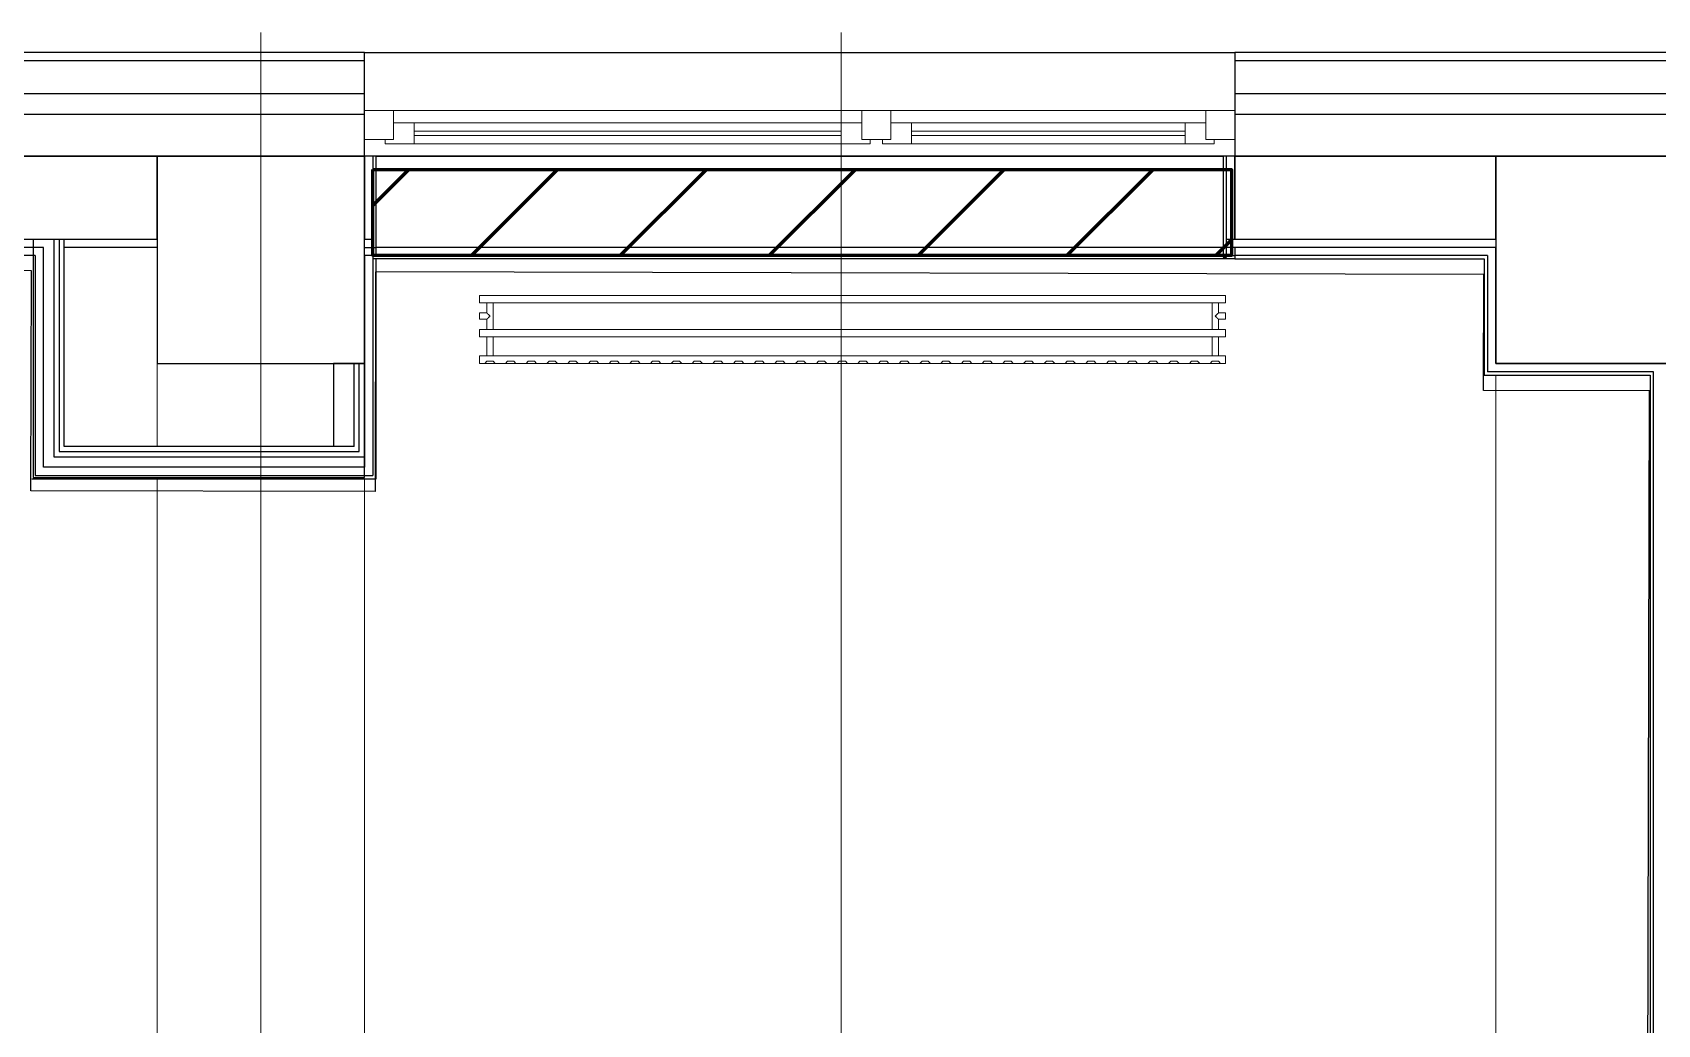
# Model space of a CAD drawing. Header units: millimetres. Extents: x -164500 to 426394, y -23753 to 102118.
# Drawn here: x 70074 to 73995, y 24870 to 27262 of the extents above; entities that cross this region are included whole.
import ezdxf

# ---------------------------------------------------------------- set-up
doc = ezdxf.new("R2010")
doc.units = ezdxf.units.MM
for name, color, linetype, lineweight in [('179 подоконники', 5, 'Continuous', 60), ('A-FLOR', 7, 'Continuous', 9), ('A-GLAZ', 7, 'Continuous', 9), ('A-GLAZ-1', 7, 'Continuous', 5), ('Оси', 7, 'Continuous', 9)]:
    doc.layers.add(name, color=color, linetype=linetype, lineweight=lineweight)
doc.layers.add('M-EQPM-1', color=7, linetype='Continuous', lineweight=9, true_color=0xb2b2b2)

# ---------------------------------------------------------------- blocks, each defined once
blk = doc.blocks.new('120_Окно_СКБ_2Ст - 120_Окно_СКБ_2Ст 2100х2400 _мал створка справа_-19092174-Объем проектирования 1 этажа')
at = {"layer": 'A-GLAZ'}
for p, q in [((-1050, -75), (-1050, -5)), ((-1050, -5), (-980, -5)), ((-980, -5), (-980, -75)), ((150, -35), (-980, -35)), ((-980, -35), (-980, -75)), ((-930, -85), (-930, -35)), ((100, -85), (100, -35)), ((150, -75), (150, -5)), ((150, -5), (220, -5)), ((150, -75), (150, -35)), ((220, -5), (220, -75)), ((980, -35), (220, -35)), ((220, -35), (220, -75)), ((270, -85), (270, -35)), ((930, -85), (930, -35)), ((980, -75), (980, -5)), ((980, -5), (1050, -5)), ((980, -75), (980, -35)), ((1050, -5), (1050, -75)), ((-980, -75), (-1050, -75)), ((-980, -75), (-1000, -75)), ((-1000, -75), (-1000, -85)), ((220, -75), (150, -75)), ((170, -75), (150, -75)), ((170, -85), (170, -75)), ((220, -75), (200, -75)), ((200, -75), (200, -85)), ((1050, -75), (980, -75)), ((1000, -75), (980, -75)), ((1000, -85), (1000, -75)), ((-1000, -85), (170, -85)), ((170, -85), (-1000, -85)), ((200, -85), (1000, -85)), ((1000, -85), (200, -85))]:
    blk.add_line(p, q, dxfattribs=at)
at = {"layer": 'A-GLAZ-1'}
for p, q in [((1050, -5), (-1050, -5)), ((-1050, -75), (-1000, -75)), ((-930, -55), (100, -55)), ((100, -65), (-930, -65)), ((170, -75), (200, -75)), ((270, -55), (930, -55)), ((930, -65), (270, -65)), ((1000, -75), (1050, -75))]:
    blk.add_line(p, q, dxfattribs=at)
blk = doc.blocks.new('radiator_prado_classic_z_tip_30_po exemplyaru - Classic Z Тип 30-500-30677905-Объем проектирования 1 этажа')
at = {"layer": 'M-EQPM-1'}
for p, q in [((0, 228), (0, 210)), ((1800, 228), (0, 228)), ((0, 210), (0, 228)), ((0, 228), (12.5, 228)), ((0, 210), (1800, 210)), ((17.8, 210), (0, 210)), ((12.5, 228), (37.5, 228)), ((37.5, 228), (12.5, 228)), ((12.5, 228), (37.5, 228)), ((12.5, 228), (17.5, 223)), ((12.5, 228), (17.5, 223)), ((32.5, 223), (17.5, 223)), ((17.5, 223), (32.5, 223)), ((17.5, 210), (17.5, 164)), ((17.5, 210), (17.5, 164)), ((17.8, 210), (17.5, 210)), ((17.5, 210), (17.8, 210)), ((17.8, 210), (17.5, 210)), ((17.5, 210), (32.5, 210)), ((31.5, 210), (17.8, 210)), ((17.8, 210), (32.2, 210)), ((32.2, 210), (17.8, 210)), ((32.2, 210), (31.5, 210)), ((32.5, 210), (32.2, 210)), ((32.2, 210), (32.5, 210)), ((32.5, 210), (32.2, 210)), ((1767.8, 210), (32.2, 210)), ((32.5, 223), (37.5, 228)), ((37.5, 228), (32.5, 223)), ((32.5, 164), (32.5, 210)), ((32.5, 164), (32.5, 210)), ((37.5, 228), (62.5, 228)), ((62.5, 228), (87.5, 228)), ((87.5, 228), (62.5, 228)), ((62.5, 228), (87.5, 228)), ((62.5, 228), (67.5, 223)), ((62.5, 228), (67.5, 223)), ((82.5, 223), (67.5, 223)), ((67.5, 223), (82.5, 223)), ((82.5, 223), (87.5, 228)), ((87.5, 228), (82.5, 223)), ((87.5, 228), (112.5, 228)), ((112.5, 228), (137.5, 228)), ((137.5, 228), (112.5, 228)), ((112.5, 228), (137.5, 228)), ((112.5, 228), (117.5, 223)), ((112.5, 228), (117.5, 223)), ((132.5, 223), (117.5, 223)), ((117.5, 223), (132.5, 223)), ((132.5, 223), (137.5, 228)), ((137.5, 228), (132.5, 223)), ((137.5, 228), (162.5, 228)), ((162.5, 228), (187.5, 228)), ((187.5, 228), (162.5, 228)), ((162.5, 228), (187.5, 228)), ((162.5, 228), (167.5, 223)), ((162.5, 228), (167.5, 223)), ((182.5, 223), (167.5, 223)), ((167.5, 223), (182.5, 223)), ((182.5, 223), (187.5, 228)), ((187.5, 228), (182.5, 223)), ((187.5, 228), (212.5, 228)), ((212.5, 228), (237.5, 228)), ((237.5, 228), (212.5, 228)), ((212.5, 228), (237.5, 228)), ((212.5, 228), (217.5, 223)), ((212.5, 228), (217.5, 223)), ((232.5, 223), (217.5, 223)), ((217.5, 223), (232.5, 223)), ((232.5, 223), (237.5, 228)), ((237.5, 228), (232.5, 223)), ((237.5, 228), (262.5, 228)), ((262.5, 228), (287.5, 228)), ((287.5, 228), (262.5, 228)), ((262.5, 228), (287.5, 228)), ((262.5, 228), (267.5, 223)), ((262.5, 228), (267.5, 223)), ((282.5, 223), (267.5, 223)), ((267.5, 223), (282.5, 223)), ((282.5, 223), (287.5, 228)), ((287.5, 228), (282.5, 223)), ((287.5, 228), (312.5, 228)), ((312.5, 228), (337.5, 228)), ((337.5, 228), (312.5, 228)), ((312.5, 228), (337.5, 228)), ((312.5, 228), (317.5, 223)), ((312.5, 228), (317.5, 223)), ((332.5, 223), (317.5, 223)), ((317.5, 223), (332.5, 223)), ((332.5, 223), (337.5, 228)), ((337.5, 228), (332.5, 223)), ((337.5, 228), (362.5, 228)), ((362.5, 228), (387.5, 228)), ((387.5, 228), (362.5, 228)), ((362.5, 228), (387.5, 228)), ((362.5, 228), (367.5, 223)), ((362.5, 228), (367.5, 223)), ((382.5, 223), (367.5, 223)), ((367.5, 223), (382.5, 223)), ((382.5, 223), (387.5, 228)), ((387.5, 228), (382.5, 223)), ((387.5, 228), (412.5, 228)), ((412.5, 228), (437.5, 228)), ((437.5, 228), (412.5, 228)), ((412.5, 228), (437.5, 228)), ((412.5, 228), (417.5, 223)), ((412.5, 228), (417.5, 223)), ((432.5, 223), (417.5, 223)), ((417.5, 223), (432.5, 223)), ((432.5, 223), (437.5, 228)), ((437.5, 228), (432.5, 223)), ((437.5, 228), (462.5, 228)), ((462.5, 228), (487.5, 228)), ((487.5, 228), (462.5, 228)), ((462.5, 228), (487.5, 228)), ((462.5, 228), (467.5, 223)), ((462.5, 228), (467.5, 223)), ((482.5, 223), (467.5, 223)), ((467.5, 223), (482.5, 223)), ((482.5, 223), (487.5, 228)), ((487.5, 228), (482.5, 223)), ((487.8, 228), (512.5, 228)), ((512.5, 228), (537.5, 228)), ((537.5, 228), (512.5, 228)), ((512.5, 228), (537.5, 228)), ((512.5, 228), (517.5, 223)), ((512.5, 228), (517.5, 223)), ((532.5, 223), (517.5, 223)), ((517.5, 223), (532.5, 223)), ((532.5, 223), (537.5, 228)), ((537.5, 228), (532.5, 223)), ((537.5, 228), (562.5, 228)), ((562.5, 228), (587.5, 228)), ((587.5, 228), (562.5, 228)), ((562.5, 228), (587.5, 228)), ((562.5, 228), (567.5, 223)), ((562.5, 228), (567.5, 223)), ((582.5, 223), (567.5, 223)), ((567.5, 223), (582.5, 223)), ((582.5, 223), (587.5, 228)), ((587.5, 228), (582.5, 223)), ((587.5, 228), (612.5, 228)), ((612.5, 228), (637.5, 228)), ((637.5, 228), (612.5, 228)), ((612.5, 228), (637.5, 228)), ((612.5, 228), (617.5, 223)), ((612.5, 228), (617.5, 223)), ((632.5, 223), (617.5, 223)), ((617.5, 223), (632.5, 223)), ((632.5, 223), (637.5, 228)), ((637.5, 228), (632.5, 223)), ((637.5, 228), (662.5, 228)), ((662.5, 228), (687.5, 228)), ((687.5, 228), (662.5, 228)), ((662.5, 228), (687.5, 228)), ((662.5, 228), (667.5, 223)), ((662.5, 228), (667.5, 223)), ((682.5, 223), (667.5, 223)), ((667.5, 223), (682.5, 223)), ((682.5, 223), (687.5, 228)), ((687.5, 228), (682.5, 223)), ((687.5, 228), (712.5, 228)), ((712.5, 228), (737.5, 228)), ((737.5, 228), (712.5, 228)), ((712.5, 228), (737.5, 228)), ((712.5, 228), (717.5, 223)), ((712.5, 228), (717.5, 223)), ((732.5, 223), (717.5, 223)), ((717.5, 223), (732.5, 223)), ((732.5, 223), (737.5, 228)), ((737.5, 228), (732.5, 223)), ((737.5, 228), (762.5, 228)), ((762.5, 228), (787.5, 228)), ((787.5, 228), (762.5, 228)), ((762.5, 228), (787.5, 228)), ((762.5, 228), (767.5, 223)), ((762.5, 228), (767.5, 223)), ((782.5, 223), (767.5, 223)), ((767.5, 223), (782.5, 223)), ((782.5, 223), (787.5, 228)), ((787.5, 228), (782.5, 223)), ((787.5, 228), (812.5, 228)), ((812.5, 228), (837.5, 228)), ((837.5, 228), (812.5, 228)), ((812.5, 228), (837.5, 228)), ((812.5, 228), (817.5, 223)), ((812.5, 228), (817.5, 223)), ((832.5, 223), (817.5, 223)), ((817.5, 223), (832.5, 223)), ((832.5, 223), (837.5, 228)), ((837.5, 228), (832.5, 223)), ((837.5, 228), (862.5, 228)), ((862.5, 228), (887.5, 228)), ((887.5, 228), (862.5, 228)), ((862.5, 228), (887.5, 228)), ((862.5, 228), (867.5, 223)), ((862.5, 228), (867.5, 223)), ((882.5, 223), (867.5, 223)), ((867.5, 223), (882.5, 223)), ((882.5, 223), (887.5, 228)), ((887.5, 228), (882.5, 223)), ((887.5, 228), (912.5, 228)), ((912.5, 228), (937.5, 228)), ((937.5, 228), (912.5, 228)), ((912.5, 228), (937.5, 228)), ((912.5, 228), (917.5, 223)), ((912.5, 228), (917.5, 223)), ((932.5, 223), (917.5, 223)), ((917.5, 223), (932.5, 223)), ((932.5, 223), (937.5, 228)), ((937.5, 228), (932.5, 223)), ((937.5, 228), (962.5, 228)), ((962.5, 228), (987.5, 228)), ((987.5, 228), (962.5, 228)), ((962.5, 228), (987.5, 228)), ((962.5, 228), (967.5, 223)), ((962.5, 228), (967.5, 223)), ((982.5, 223), (967.5, 223)), ((967.5, 223), (982.5, 223)), ((982.5, 223), (987.5, 228)), ((987.5, 228), (982.5, 223)), ((987.5, 228), (1012.5, 228)), ((1012.5, 228), (1037.5, 228)), ((1037.5, 228), (1012.5, 228)), ((1012.5, 228), (1037.5, 228)), ((1012.5, 228), (1017.5, 223)), ((1012.5, 228), (1017.5, 223)), ((1032.5, 223), (1017.5, 223)), ((1017.5, 223), (1032.5, 223)), ((1032.5, 223), (1037.5, 228)), ((1037.5, 228), (1032.5, 223)), ((1037.5, 228), (1062.5, 228)), ((1062.5, 228), (1087.5, 228)), ((1087.5, 228), (1062.5, 228)), ((1062.5, 228), (1087.5, 228)), ((1062.5, 228), (1067.5, 223)), ((1062.5, 228), (1067.5, 223)), ((1082.5, 223), (1067.5, 223)), ((1067.5, 223), (1082.5, 223)), ((1082.5, 223), (1087.5, 228)), ((1087.5, 228), (1082.5, 223)), ((1087.5, 228), (1112.5, 228)), ((1112.5, 228), (1137.5, 228)), ((1137.5, 228), (1112.5, 228)), ((1112.5, 228), (1137.5, 228)), ((1112.5, 228), (1117.5, 223)), ((1112.5, 228), (1117.5, 223)), ((1132.5, 223), (1117.5, 223)), ((1117.5, 223), (1132.5, 223)), ((1132.5, 223), (1137.5, 228)), ((1137.5, 228), (1132.5, 223)), ((1137.5, 228), (1162.5, 228)), ((1162.5, 228), (1187.5, 228)), ((1187.5, 228), (1162.5, 228)), ((1162.5, 228), (1187.5, 228)), ((1162.5, 228), (1167.5, 223)), ((1162.5, 228), (1167.5, 223)), ((1182.5, 223), (1167.5, 223)), ((1167.5, 223), (1182.5, 223)), ((1182.5, 223), (1187.5, 228)), ((1187.5, 228), (1182.5, 223)), ((1187.5, 228), (1212.5, 228)), ((1212.5, 228), (1237.5, 228)), ((1237.5, 228), (1212.5, 228)), ((1212.5, 228), (1237.5, 228)), ((1212.5, 228), (1217.5, 223)), ((1212.5, 228), (1217.5, 223)), ((1232.5, 223), (1217.5, 223)), ((1217.5, 223), (1232.5, 223)), ((1232.5, 223), (1237.5, 228)), ((1237.5, 228), (1232.5, 223)), ((1237.5, 228), (1262.5, 228)), ((1262.5, 228), (1287.5, 228)), ((1287.5, 228), (1262.5, 228)), ((1262.5, 228), (1287.5, 228)), ((1262.5, 228), (1267.5, 223)), ((1262.5, 228), (1267.5, 223)), ((1282.5, 223), (1267.5, 223)), ((1267.5, 223), (1282.5, 223)), ((1282.5, 223), (1287.5, 228)), ((1287.5, 228), (1282.5, 223)), ((1287.5, 228), (1312.5, 228)), ((1312.5, 228), (1337.5, 228)), ((1337.5, 228), (1312.5, 228)), ((1312.5, 228), (1337.5, 228)), ((1312.5, 228), (1317.5, 223)), ((1312.5, 228), (1317.5, 223)), ((1332.5, 223), (1317.5, 223)), ((1317.5, 223), (1332.5, 223)), ((1332.5, 223), (1337.5, 228)), ((1337.5, 228), (1332.5, 223)), ((1337.5, 228), (1362.5, 228)), ((1362.5, 228), (1387.5, 228)), ((1387.5, 228), (1362.5, 228)), ((1362.5, 228), (1387.5, 228)), ((1362.5, 228), (1367.5, 223)), ((1362.5, 228), (1367.5, 223)), ((1382.5, 223), (1367.5, 223)), ((1367.5, 223), (1382.5, 223)), ((1382.5, 223), (1387.5, 228)), ((1387.5, 228), (1382.5, 223)), ((1387.5, 228), (1412.5, 228)), ((1412.5, 228), (1437.5, 228)), ((1437.5, 228), (1412.5, 228)), ((1412.5, 228), (1437.5, 228)), ((1412.5, 228), (1417.5, 223)), ((1412.5, 228), (1417.5, 223)), ((1432.5, 223), (1417.5, 223)), ((1417.5, 223), (1432.5, 223)), ((1432.5, 223), (1437.5, 228)), ((1437.5, 228), (1432.5, 223)), ((1437.5, 228), (1462.5, 228)), ((1462.5, 228), (1487.5, 228)), ((1487.5, 228), (1462.5, 228)), ((1462.5, 228), (1487.5, 228)), ((1462.5, 228), (1467.5, 223)), ((1462.5, 228), (1467.5, 223)), ((1482.5, 223), (1467.5, 223)), ((1467.5, 223), (1482.5, 223)), ((1482.5, 223), (1487.5, 228)), ((1487.5, 228), (1482.5, 223)), ((1487.5, 228), (1512.5, 228)), ((1512.5, 228), (1537.5, 228)), ((1537.5, 228), (1512.5, 228)), ((1512.5, 228), (1537.5, 228)), ((1512.5, 228), (1517.5, 223)), ((1512.5, 228), (1517.5, 223)), ((1532.5, 223), (1517.5, 223)), ((1517.5, 223), (1532.5, 223)), ((1532.5, 223), (1537.5, 228)), ((1537.5, 228), (1532.5, 223)), ((1537.5, 228), (1562.5, 228)), ((1562.5, 228), (1587.5, 228)), ((1587.5, 228), (1562.5, 228)), ((1562.5, 228), (1587.5, 228)), ((1562.5, 228), (1567.5, 223)), ((1562.5, 228), (1567.5, 223)), ((1582.5, 223), (1567.5, 223)), ((1567.5, 223), (1582.5, 223)), ((1582.5, 223), (1587.5, 228)), ((1587.5, 228), (1582.5, 223)), ((1587.5, 228), (1612.5, 228)), ((1612.5, 228), (1637.5, 228)), ((1637.5, 228), (1612.5, 228)), ((1612.5, 228), (1637.5, 228)), ((1612.5, 228), (1617.5, 223)), ((1612.5, 228), (1617.5, 223)), ((1632.5, 223), (1617.5, 223)), ((1617.5, 223), (1632.5, 223)), ((1632.5, 223), (1637.5, 228)), ((1637.5, 228), (1632.5, 223)), ((1637.5, 228), (1662.5, 228)), ((1662.5, 228), (1687.5, 228)), ((1687.5, 228), (1662.5, 228)), ((1662.5, 228), (1687.5, 228)), ((1662.5, 228), (1667.5, 223)), ((1662.5, 228), (1667.5, 223)), ((1682.5, 223), (1667.5, 223)), ((1667.5, 223), (1682.5, 223)), ((1682.5, 223), (1687.5, 228)), ((1687.5, 228), (1682.5, 223)), ((1687.5, 228), (1712.5, 228)), ((1712.5, 228), (1737.5, 228)), ((1737.5, 228), (1712.5, 228)), ((1712.5, 228), (1737.5, 228)), ((1712.5, 228), (1717.5, 223)), ((1712.5, 228), (1717.5, 223)), ((1732.5, 223), (1717.5, 223)), ((1717.5, 223), (1732.5, 223)), ((1732.5, 223), (1737.5, 228)), ((1737.5, 228), (1732.5, 223)), ((1737.5, 228), (1762.5, 228)), ((1762.5, 228), (1787.5, 228)), ((1787.5, 228), (1762.5, 228)), ((1762.5, 228), (1787.5, 228)), ((1762.5, 228), (1767.5, 223)), ((1762.5, 228), (1767.5, 223)), ((1782.5, 223), (1767.5, 223)), ((1767.5, 223), (1782.5, 223)), ((1767.5, 210), (1767.5, 164)), ((1767.5, 210), (1767.5, 164)), ((1767.8, 210), (1767.5, 210)), ((1767.5, 210), (1782.5, 210)), ((1767.8, 210), (1767.5, 210)), ((1767.5, 210), (1767.8, 210)), ((1782.2, 210), (1767.8, 210)), ((1782.2, 210), (1767.8, 210)), ((1767.8, 210), (1782.2, 210)), ((1782.5, 210), (1782.2, 210)), ((1782.5, 210), (1782.2, 210)), ((1782.2, 210), (1782.5, 210)), ((1800, 210), (1782.2, 210)), ((1782.5, 223), (1787.5, 228)), ((1787.5, 228), (1782.5, 223)), ((1782.5, 164), (1782.5, 210)), ((1782.5, 164), (1782.5, 210)), ((1787.5, 228), (1800, 228)), ((1800, 210), (1800, 228)), ((1800, 228), (1800, 210)), ((1800, 164), (0, 164)), ((0, 164), (0, 146)), ((0, 146), (0, 164)), ((0, 164), (17.8, 164)), ((17.8, 164), (17.5, 164)), ((17.5, 164), (17.8, 164)), ((17.8, 164), (17.5, 164)), ((17.5, 164), (32.5, 164)), ((25, 164), (17.8, 164)), ((17.8, 164), (32.2, 164)), ((32.2, 164), (17.8, 164)), ((32.2, 164), (25, 164)), ((32.5, 164), (32.2, 164)), ((32.2, 164), (32.5, 164)), ((32.5, 164), (32.2, 164)), ((32.2, 164), (1767.8, 164)), ((1767.8, 164), (1767.5, 164)), ((1767.5, 164), (1782.5, 164)), ((1767.8, 164), (1767.5, 164)), ((1767.5, 164), (1767.8, 164)), ((1782.2, 164), (1767.8, 164)), ((1782.2, 164), (1767.8, 164)), ((1767.8, 164), (1782.2, 164)), ((1782.5, 164), (1782.2, 164)), ((1782.5, 164), (1782.2, 164)), ((1782.2, 164), (1782.5, 164)), ((1782.2, 164), (1800, 164)), ((1800, 146), (1800, 164)), ((1800, 164), (1800, 146)), ((0, 146), (1800, 146)), ((18.5, 146), (0, 146)), ((17.5, 121.5), (0, 121.5)), ((17.5, 121.5), (0, 121.5)), ((0, 121.5), (0, 120.5)), ((0, 106.5), (0, 121.5)), ((0, 120.5), (0, 107.5)), ((0, 120.5), (0, 119.3)), ((0, 114), (0, 120.5)), ((0, 120.5), (0, 120.5)), ((0, 119.3), (0, 117.8)), ((0, 117.8), (0, 114)), ((17.5, 146), (17.5, 121.5)), ((17.5, 146), (17.5, 121.5)), ((17.5, 146), (18.5, 146)), ((18.5, 146), (17.5, 146)), ((17.5, 146), (18.5, 146)), ((32.5, 146), (17.5, 146)), ((18.5, 146), (32.2, 146)), ((32.2, 146), (18.5, 146)), ((18.5, 146), (32.2, 146)), ((32.2, 146), (32.5, 146)), ((32.5, 146), (32.2, 146)), ((32.2, 146), (32.5, 146)), ((1767.8, 146), (32.2, 146)), ((32.5, 82), (32.5, 146)), ((32.5, 82), (32.5, 146)), ((1767.5, 146), (1767.5, 82)), ((1767.5, 146), (1767.5, 82)), ((1767.5, 146), (1767.8, 146)), ((1782.5, 146), (1767.5, 146)), ((1767.5, 146), (1767.8, 146)), ((1767.8, 146), (1767.5, 146)), ((1767.8, 146), (1776.9, 146)), ((1767.8, 146), (1776.9, 146)), ((1776.9, 146), (1767.8, 146)), ((1776.9, 146), (1777.2, 146)), ((1776.9, 146), (1777.2, 146)), ((1777.2, 146), (1776.9, 146)), ((1777.2, 146), (1781.5, 146)), ((1777.2, 146), (1781.5, 146)), ((1781.5, 146), (1777.2, 146)), ((1781.5, 146), (1782.5, 146)), ((1781.5, 146), (1782.5, 146)), ((1782.5, 146), (1781.5, 146)), ((1800, 146), (1781.5, 146)), ((1782.5, 121.5), (1782.5, 146)), ((1782.5, 121.5), (1782.5, 146)), ((1800, 121.5), (1782.5, 121.5)), ((1800, 121.5), (1782.5, 121.5)), ((1800, 121.5), (1800, 106.5)), ((1800, 120.5), (1800, 121.5)), ((1800, 121.5), (1800, 120.5)), ((1800, 120.5), (1800, 121.5)), ((1800, 107.5), (1800, 120.5)), ((1800, 120.5), (1800, 107.5)), ((1800, 107.5), (1800, 120.5)), ((0, 114), (0, 110.3)), ((0, 107.5), (0, 114)), ((0, 110.3), (0, 108.7)), ((0, 108.7), (0, 107.5)), ((0, 107.5), (0, 106.5)), ((0, 107.5), (0, 107.5)), ((0, 106.5), (17.5, 106.5)), ((0, 106.5), (17.5, 106.5)), ((1800, 82), (0, 82)), ((0, 82), (0, 64)), ((0, 64), (0, 82)), ((0, 82), (18.5, 82)), ((17.5, 106.5), (17.5, 82)), ((17.5, 106.5), (17.5, 82)), ((18.5, 82), (17.5, 82)), ((17.5, 82), (18.5, 82)), ((18.5, 82), (17.5, 82)), ((17.5, 82), (32.5, 82)), ((32.2, 82), (18.5, 82)), ((18.5, 82), (32.2, 82)), ((32.2, 82), (18.5, 82)), ((32.5, 82), (32.2, 82)), ((32.2, 82), (32.5, 82)), ((32.5, 82), (32.2, 82)), ((32.2, 82), (1767.8, 82)), ((1767.8, 82), (1767.5, 82)), ((1767.5, 82), (1782.5, 82)), ((1767.8, 82), (1767.5, 82)), ((1767.5, 82), (1767.8, 82)), ((1776.9, 82), (1767.8, 82)), ((1776.9, 82), (1767.8, 82)), ((1767.8, 82), (1776.9, 82)), ((1777.2, 82), (1776.9, 82)), ((1777.2, 82), (1776.9, 82)), ((1776.9, 82), (1777.2, 82)), ((1781.5, 82), (1777.2, 82)), ((1781.5, 82), (1777.2, 82)), ((1777.2, 82), (1781.5, 82)), ((1782.5, 82), (1781.5, 82)), ((1782.5, 82), (1781.5, 82)), ((1781.5, 82), (1782.5, 82)), ((1781.5, 82), (1800, 82)), ((1782.5, 82), (1782.5, 106.5)), ((1782.5, 106.5), (1800, 106.5)), ((1782.5, 82), (1782.5, 106.5)), ((1782.5, 106.5), (1800, 106.5)), ((1800, 106.5), (1800, 107.5)), ((1800, 107.5), (1800, 106.5)), ((1800, 106.5), (1800, 107.5)), ((1800, 64), (1800, 82)), ((1800, 82), (1800, 64)), ((1800, 64), (0, 64)), ((0, 64), (1800, 64))]:
    blk.add_line(p, q, dxfattribs=at)
for points, knots in [([(18.5, 120.5), (18.4, 120.6), (18.3, 120.7), (18.1, 120.9), (17.9, 121.1), (17.8, 121.2), (17.7, 121.3), (17.5, 121.5), (17.5, 121.5), (17.5, 121.5)], [0.7142857, 0.7142857, 0.7142857, 0.7142857, 0.75, 0.7857143, 0.8214286, 0.8571429, 0.8928571, 0.9285714, 1, 1, 1, 1]), ([(17.5, 121.5), (17.5, 121.5), (17.5, 121.5), (17.7, 121.3), (17.8, 121.2), (17.9, 121.1), (18.1, 120.9), (18.3, 120.7), (18.4, 120.6), (18.5, 120.5)], [0, 0, 0, 0, 0.0714286, 0.1071429, 0.1428571, 0.1785714, 0.2142857, 0.25, 0.2857143, 0.2857143, 0.2857143, 0.2857143]), ([(17.5, 121.5), (17.5, 121.5), (17.5, 121.5), (17.7, 121.3), (17.8, 121.2), (17.9, 121.1), (18.1, 120.9), (18.3, 120.7), (18.4, 120.6), (18.5, 120.5)], [0, 0, 0, 0, 0.0714286, 0.1071429, 0.1428571, 0.1785714, 0.2142857, 0.25, 0.2857143, 0.2857143, 0.2857143, 0.2857143]), ([(25, 114), (24.5, 114.5), (23.6, 115.4), (22.4, 116.6), (21.6, 117.4), (21.1, 117.9), (20.8, 118.2), (20.5, 118.5), (20.2, 118.8), (19.8, 119.1), (19.6, 119.4), (19.3, 119.7), (19, 120), (18.7, 120.3), (18.5, 120.5), (18.3, 120.7), (18.1, 120.9), (17.9, 121.1), (17.8, 121.2), (17.7, 121.3), (17.5, 121.5), (17.5, 121.5), (17.5, 121.5)], [0, 0, 0, 0, 0.142857, 0.285714, 0.357143, 0.392857, 0.428571, 0.464286, 0.5, 0.535714, 0.571429, 0.607143, 0.642857, 0.678571, 0.714286, 0.75, 0.785714, 0.821429, 0.857143, 0.892857, 0.928571, 1, 1, 1, 1]), ([(22.1, 116.9), (21.9, 117.1), (21.6, 117.4), (21.1, 117.9), (20.8, 118.2), (20.5, 118.5), (20.2, 118.8), (19.9, 119.2), (19.7, 119.3), (19.6, 119.4)], [0.2857143, 0.2857143, 0.2857143, 0.2857143, 0.3571429, 0.3928571, 0.4285714, 0.4642857, 0.5, 0.5357143, 0.5714286, 0.5714286, 0.5714286, 0.5714286]), ([(19.6, 119.4), (19.7, 119.3), (19.9, 119.2), (20.3, 118.7), (20.7, 118.3), (21.1, 117.9), (21.6, 117.4), (21.9, 117.1), (22.1, 116.9)], [0.4285714, 0.4285714, 0.4285714, 0.4285714, 0.4642857, 0.5, 0.5714286, 0.6071429, 0.6428571, 0.7142857, 0.7142857, 0.7142857, 0.7142857]), ([(19.6, 119.4), (19.7, 119.3), (19.8, 119.1), (20.3, 118.7), (20.7, 118.3), (21.1, 117.9), (21.6, 117.4), (21.9, 117.1), (22.1, 116.9)], [0.4285714, 0.4285714, 0.4285714, 0.4285714, 0.4642857, 0.5, 0.5714286, 0.6071429, 0.6428571, 0.7142857, 0.7142857, 0.7142857, 0.7142857]), ([(1775, 114), (1775.5, 114.5), (1776.4, 115.4), (1777.6, 116.6), (1778.4, 117.4), (1778.9, 117.9), (1779.2, 118.2), (1779.5, 118.5), (1779.8, 118.8), (1780.1, 119.2), (1780.4, 119.4), (1780.7, 119.7), (1781, 120), (1781.3, 120.3), (1781.5, 120.5), (1781.7, 120.7), (1781.9, 120.9), (1782.1, 121.1), (1782.2, 121.2), (1782.3, 121.3), (1782.5, 121.5), (1782.5, 121.5), (1782.5, 121.5)], [0, 0, 0, 0, 0.142857, 0.285714, 0.357143, 0.392857, 0.428571, 0.464286, 0.5, 0.535714, 0.571429, 0.607143, 0.642857, 0.678571, 0.714286, 0.75, 0.785714, 0.821429, 0.857143, 0.892857, 0.928571, 1, 1, 1, 1]), ([(1780.4, 119.4), (1780.3, 119.3), (1780.1, 119.2), (1779.7, 118.7), (1779.3, 118.3), (1778.9, 117.9), (1778.4, 117.4), (1778.1, 117.1), (1777.9, 116.9)], [0.4285714, 0.4285714, 0.4285714, 0.4285714, 0.4642857, 0.5, 0.5714286, 0.6071429, 0.6428571, 0.7142857, 0.7142857, 0.7142857, 0.7142857]), ([(1780.4, 119.4), (1780.3, 119.3), (1780.1, 119.2), (1779.7, 118.7), (1779.3, 118.3), (1778.9, 117.9), (1778.4, 117.4), (1778.1, 117.1), (1777.9, 116.9)], [0.4285714, 0.4285714, 0.4285714, 0.4285714, 0.4642857, 0.5, 0.5714286, 0.6071429, 0.6428571, 0.7142857, 0.7142857, 0.7142857, 0.7142857]), ([(1777.9, 116.9), (1778.1, 117.1), (1778.4, 117.4), (1778.9, 117.9), (1779.2, 118.2), (1779.5, 118.5), (1779.8, 118.8), (1780.1, 119.2), (1780.3, 119.3), (1780.4, 119.4)], [0.2857143, 0.2857143, 0.2857143, 0.2857143, 0.3571429, 0.3928571, 0.4285714, 0.4642857, 0.5, 0.5357143, 0.5714286, 0.5714286, 0.5714286, 0.5714286]), ([(1782.5, 121.5), (1782.5, 121.5), (1782.5, 121.5), (1782.3, 121.3), (1782.2, 121.2), (1782.1, 121.1), (1781.9, 120.9), (1781.7, 120.7), (1781.6, 120.6), (1781.5, 120.5)], [0, 0, 0, 0, 0.0714286, 0.1071429, 0.1428571, 0.1785714, 0.2142857, 0.25, 0.2857143, 0.2857143, 0.2857143, 0.2857143]), ([(1782.5, 121.5), (1782.5, 121.5), (1782.5, 121.5), (1782.3, 121.3), (1782.2, 121.2), (1782.1, 121.1), (1781.9, 120.9), (1781.7, 120.7), (1781.6, 120.6), (1781.5, 120.5)], [0, 0, 0, 0, 0.0714286, 0.1071429, 0.1428571, 0.1785714, 0.2142857, 0.25, 0.2857143, 0.2857143, 0.2857143, 0.2857143]), ([(1781.5, 120.5), (1781.6, 120.6), (1781.7, 120.7), (1781.9, 120.9), (1782.1, 121.1), (1782.2, 121.2), (1782.3, 121.3), (1782.5, 121.5), (1782.5, 121.5), (1782.5, 121.5)], [0.7142857, 0.7142857, 0.7142857, 0.7142857, 0.75, 0.7857143, 0.8214286, 0.8571429, 0.8928571, 0.9285714, 1, 1, 1, 1]), ([(17.5, 106.5), (17.5, 106.5), (17.5, 106.5), (17.7, 106.7), (17.8, 106.8), (17.9, 106.9), (18.1, 107.1), (18.3, 107.3), (18.5, 107.5), (18.7, 107.7), (19, 108), (19.3, 108.3), (19.6, 108.6), (19.8, 108.9), (20.3, 109.3), (20.7, 109.7), (21.1, 110.1), (21.6, 110.6), (22.4, 111.4), (23.6, 112.6), (24.5, 113.5), (25, 114)], [0, 0, 0, 0, 0.071429, 0.107143, 0.142857, 0.178571, 0.214286, 0.25, 0.285714, 0.321429, 0.357143, 0.392857, 0.428571, 0.464286, 0.5, 0.571429, 0.607143, 0.642857, 0.714286, 0.857143, 1, 1, 1, 1]), ([(17.5, 106.5), (17.5, 106.5), (17.5, 106.5), (17.7, 106.7), (17.8, 106.8), (17.9, 106.9), (18.1, 107.1), (18.3, 107.3), (18.4, 107.4), (18.5, 107.5)], [0, 0, 0, 0, 0.0714286, 0.1071429, 0.1428571, 0.1785714, 0.2142857, 0.25, 0.2857143, 0.2857143, 0.2857143, 0.2857143]), ([(18.5, 107.5), (18.4, 107.4), (18.3, 107.3), (18.1, 107.1), (17.9, 106.9), (17.8, 106.8), (17.7, 106.7), (17.5, 106.5), (17.5, 106.5), (17.5, 106.5)], [0.7142857, 0.7142857, 0.7142857, 0.7142857, 0.75, 0.7857143, 0.8214286, 0.8571429, 0.8928571, 0.9285714, 1, 1, 1, 1]), ([(18.5, 107.5), (18.4, 107.4), (18.3, 107.3), (18.1, 107.1), (17.9, 106.9), (17.8, 106.8), (17.7, 106.7), (17.5, 106.5), (17.5, 106.5), (17.5, 106.5)], [0.7142857, 0.7142857, 0.7142857, 0.7142857, 0.75, 0.7857143, 0.8214286, 0.8571429, 0.8928571, 0.9285714, 1, 1, 1, 1]), ([(19.6, 108.6), (19.7, 108.7), (19.9, 108.8), (20.3, 109.3), (20.7, 109.7), (21.1, 110.1), (21.6, 110.6), (21.9, 110.9), (22.1, 111.1)], [0.4285714, 0.4285714, 0.4285714, 0.4285714, 0.4642857, 0.5, 0.5714286, 0.6071429, 0.6428571, 0.7142857, 0.7142857, 0.7142857, 0.7142857]), ([(22.1, 111.1), (21.9, 110.9), (21.6, 110.6), (21.1, 110.1), (20.8, 109.8), (20.5, 109.5), (20.2, 109.2), (19.9, 108.8), (19.7, 108.7), (19.6, 108.6)], [0.2857143, 0.2857143, 0.2857143, 0.2857143, 0.3571429, 0.3928571, 0.4285714, 0.4642857, 0.5, 0.5357143, 0.5714286, 0.5714286, 0.5714286, 0.5714286]), ([(22.1, 111.1), (21.9, 110.9), (21.6, 110.6), (21.1, 110.1), (20.8, 109.8), (20.5, 109.5), (20.2, 109.2), (19.8, 108.9), (19.7, 108.7), (19.6, 108.6)], [0.2857143, 0.2857143, 0.2857143, 0.2857143, 0.3571429, 0.3928571, 0.4285714, 0.4642857, 0.5, 0.5357143, 0.5714286, 0.5714286, 0.5714286, 0.5714286]), ([(1782.5, 106.5), (1782.5, 106.5), (1782.5, 106.5), (1782.3, 106.7), (1782.2, 106.8), (1782.1, 106.9), (1781.9, 107.1), (1781.7, 107.3), (1781.5, 107.5), (1781.3, 107.7), (1781, 108), (1780.7, 108.3), (1780.4, 108.6), (1780.1, 108.8), (1779.7, 109.3), (1779.3, 109.7), (1778.9, 110.1), (1778.4, 110.6), (1777.6, 111.4), (1776.4, 112.6), (1775.5, 113.5), (1775, 114)], [0, 0, 0, 0, 0.071429, 0.107143, 0.142857, 0.178571, 0.214286, 0.25, 0.285714, 0.321429, 0.357143, 0.392857, 0.428571, 0.464286, 0.5, 0.571429, 0.607143, 0.642857, 0.714286, 0.857143, 1, 1, 1, 1]), ([(1777.9, 111.1), (1778.1, 110.9), (1778.4, 110.6), (1778.9, 110.1), (1779.2, 109.8), (1779.5, 109.5), (1779.8, 109.2), (1780.1, 108.8), (1780.3, 108.7), (1780.4, 108.6)], [0.2857143, 0.2857143, 0.2857143, 0.2857143, 0.3571429, 0.3928571, 0.4285714, 0.4642857, 0.5, 0.5357143, 0.5714286, 0.5714286, 0.5714286, 0.5714286]), ([(1777.9, 111.1), (1778.1, 110.9), (1778.4, 110.6), (1778.9, 110.1), (1779.2, 109.8), (1779.5, 109.5), (1779.8, 109.2), (1780.1, 108.8), (1780.3, 108.7), (1780.4, 108.6)], [0.2857143, 0.2857143, 0.2857143, 0.2857143, 0.3571429, 0.3928571, 0.4285714, 0.4642857, 0.5, 0.5357143, 0.5714286, 0.5714286, 0.5714286, 0.5714286]), ([(1780.4, 108.6), (1780.3, 108.7), (1780.1, 108.8), (1779.7, 109.3), (1779.3, 109.7), (1778.9, 110.1), (1778.4, 110.6), (1778.1, 110.9), (1777.9, 111.1)], [0.4285714, 0.4285714, 0.4285714, 0.4285714, 0.4642857, 0.5, 0.5714286, 0.6071429, 0.6428571, 0.7142857, 0.7142857, 0.7142857, 0.7142857]), ([(1781.5, 107.5), (1781.6, 107.4), (1781.7, 107.3), (1781.9, 107.1), (1782.1, 106.9), (1782.2, 106.8), (1782.3, 106.7), (1782.5, 106.5), (1782.5, 106.5), (1782.5, 106.5)], [0.7142857, 0.7142857, 0.7142857, 0.7142857, 0.75, 0.7857143, 0.8214286, 0.8571429, 0.8928571, 0.9285714, 1, 1, 1, 1]), ([(1781.5, 107.5), (1781.6, 107.4), (1781.7, 107.3), (1781.9, 107.1), (1782.1, 106.9), (1782.2, 106.8), (1782.3, 106.7), (1782.5, 106.5), (1782.5, 106.5), (1782.5, 106.5)], [0.7142857, 0.7142857, 0.7142857, 0.7142857, 0.75, 0.7857143, 0.8214286, 0.8571429, 0.8928571, 0.9285714, 1, 1, 1, 1]), ([(1782.5, 106.5), (1782.5, 106.5), (1782.5, 106.5), (1782.3, 106.7), (1782.2, 106.8), (1782.1, 106.9), (1781.9, 107.1), (1781.7, 107.3), (1781.6, 107.4), (1781.5, 107.5)], [0, 0, 0, 0, 0.0714286, 0.1071429, 0.1428571, 0.1785714, 0.2142857, 0.25, 0.2857143, 0.2857143, 0.2857143, 0.2857143])]:
    blk.add_open_spline(points, degree=3, knots=knots, dxfattribs=at)
for points in [[(19.6, 119.4), (19.5, 119.5), (19.3, 119.7), (19, 120), (18.7, 120.3), (18.6, 120.4), (18.5, 120.5)], [(18.5, 120.5), (18.6, 120.4), (18.7, 120.3), (19, 120), (19.3, 119.7), (19.5, 119.5), (19.6, 119.4)], [(18.5, 120.5), (18.6, 120.4), (18.7, 120.3), (19, 120), (19.3, 119.7), (19.5, 119.5), (19.6, 119.4)], [(1781.5, 120.5), (1781.4, 120.4), (1781.3, 120.3), (1781, 120), (1780.7, 119.7), (1780.5, 119.5), (1780.4, 119.4)], [(1781.5, 120.5), (1781.4, 120.4), (1781.3, 120.3), (1781, 120), (1780.7, 119.7), (1780.5, 119.5), (1780.4, 119.4)], [(1780.4, 119.4), (1780.5, 119.5), (1780.7, 119.7), (1781, 120), (1781.3, 120.3), (1781.4, 120.4), (1781.5, 120.5)], [(18.5, 107.5), (18.6, 107.6), (18.7, 107.7), (19, 108), (19.3, 108.3), (19.5, 108.5), (19.6, 108.6)], [(19.6, 108.6), (19.5, 108.5), (19.3, 108.3), (19, 108), (18.7, 107.7), (18.6, 107.6), (18.5, 107.5)], [(19.6, 108.6), (19.5, 108.5), (19.3, 108.3), (19, 108), (18.7, 107.7), (18.6, 107.6), (18.5, 107.5)], [(25, 114), (24.5, 114.5), (23.6, 115.4), (22.6, 116.4), (22.1, 116.9)], [(22.1, 116.9), (22.6, 116.4), (23.6, 115.4), (24.5, 114.5), (25, 114)], [(22.1, 116.9), (22.6, 116.4), (23.6, 115.4), (24.5, 114.5), (25, 114)], [(22.1, 111.1), (22.6, 111.6), (23.6, 112.6), (24.5, 113.5), (25, 114)], [(25, 114), (24.5, 113.5), (23.6, 112.6), (22.6, 111.6), (22.1, 111.1)], [(25, 114), (24.5, 113.5), (23.6, 112.6), (22.6, 111.6), (22.1, 111.1)], [(1777.9, 116.9), (1777.4, 116.4), (1776.4, 115.4), (1775.5, 114.5), (1775, 114)], [(1777.9, 116.9), (1777.4, 116.4), (1776.4, 115.4), (1775.5, 114.5), (1775, 114)], [(1775, 114), (1775.5, 114.5), (1776.4, 115.4), (1777.4, 116.4), (1777.9, 116.9)], [(1775, 114), (1775.5, 113.5), (1776.4, 112.6), (1777.4, 111.6), (1777.9, 111.1)], [(1775, 114), (1775.5, 113.5), (1776.4, 112.6), (1777.4, 111.6), (1777.9, 111.1)], [(1777.9, 111.1), (1777.4, 111.6), (1776.4, 112.6), (1775.5, 113.5), (1775, 114)], [(1780.4, 108.6), (1780.5, 108.5), (1780.7, 108.3), (1781, 108), (1781.3, 107.7), (1781.4, 107.6), (1781.5, 107.5)], [(1780.4, 108.6), (1780.5, 108.5), (1780.7, 108.3), (1781, 108), (1781.3, 107.7), (1781.4, 107.6), (1781.5, 107.5)], [(1781.5, 107.5), (1781.4, 107.6), (1781.3, 107.7), (1781, 108), (1780.7, 108.3), (1780.5, 108.5), (1780.4, 108.6)]]:
    blk.add_open_spline(points, degree=3, dxfattribs=at)

msp = doc.modelspace()

# ---------------------------------------------------------------- hatches: boundary and pattern name
at = {"layer": '179 подоконники'}
h = msp.add_hatch(dxfattribs=at)
h.set_pattern_fill('ANSI31', color=256, scale=80)
h.set_pattern_definition([(45, (155153.12, 53989), (-179.6051, 179.6051), [])])
h.paths.add_polyline_path([(70894.702, 26931.938), (72966.702, 26931.938), (72966.702, 26723.938), (70894.702, 26723.938)])

# ---------------------------------------------------------------- linework, layer by layer
for p, q in [((70874.702, 27213.938), (68274.702, 27213.938)), ((70874.702, 27193.938), (70874.702, 27213.938)), ((70874.702, 27213.938), (72974.702, 27213.938)), ((74314.702, 27213.938), (72974.702, 27213.938)), ((72974.702, 27213.938), (72974.702, 27193.938)), ((70874.702, 27193.938), (68274.702, 27193.938)), ((70874.702, 26963.938), (70874.702, 27193.938)), ((72974.702, 27193.938), (72974.702, 26963.938)), ((74314.702, 27193.938), (72974.702, 27193.938)), ((70874.702, 27113.938), (68274.702, 27113.938)), ((74314.702, 27113.938), (72974.702, 27113.938)), ((70874.702, 27063.938), (68274.702, 27063.938)), ((74314.702, 27063.938), (72974.702, 27063.938)), ((70374.702, 26963.938), (68270.702, 26963.938)), ((68274.702, 26963.938), (70874.702, 26963.938)), ((70374.702, 26763.938), (70374.702, 26963.938)), ((70874.702, 26963.938), (70374.702, 26963.938)), ((70374.702, 26963.938), (70374.702, 26763.938)), ((70874.702, 26463.938), (70874.702, 26963.938)), ((70894.702, 26963.938), (70874.702, 26963.938)), ((70874.702, 26963.938), (70874.702, 26763.938)), ((70902.702, 26963.938), (70894.702, 26963.938)), ((70894.702, 26963.938), (70894.702, 26723.938)), ((72946.702, 26963.938), (70902.702, 26963.938)), ((70902.702, 26963.938), (72946.702, 26963.938)), ((70902.702, 26743.938), (70902.702, 26963.938)), ((72954.702, 26963.938), (72946.702, 26963.938)), ((72946.702, 26963.938), (72946.702, 26719.938)), ((72974.702, 26963.938), (72954.702, 26963.938)), ((72954.702, 26719.938), (72954.702, 26963.938)), ((72974.702, 26963.938), (72974.702, 26763.938)), ((73604.702, 26963.938), (72974.702, 26963.938)), ((72974.702, 26963.938), (74314.702, 26963.938)), ((72974.702, 26763.938), (72974.702, 26963.938)), ((73604.702, 26763.938), (73604.702, 26963.938)), ((74104.702, 26963.938), (73604.702, 26963.938)), ((73604.702, 26963.938), (73604.702, 26763.938)), ((68270.702, 26763.938), (70374.702, 26763.938)), ((70100.314, 26743.938), (68474.702, 26743.938)), ((70075.314, 26763.938), (70075.314, 26188.938)), ((70100.314, 26213.938), (70100.314, 26743.938)), ((70125.314, 26763.938), (70125.314, 26238.938)), ((70137.814, 26763.938), (70137.814, 26251.438)), ((70150.314, 26263.938), (70150.314, 26763.938)), ((70374.702, 26743.938), (70150.314, 26743.938)), ((70374.702, 26763.938), (70374.702, 26463.938)), ((70874.702, 26763.938), (70894.702, 26763.938)), ((70874.702, 26743.938), (70874.702, 26743.938)), ((70874.702, 26743.938), (70894.702, 26743.938)), ((70894.702, 26743.938), (70902.702, 26743.938)), ((72946.702, 26743.938), (70902.702, 26743.938)), ((70902.702, 26723.938), (70902.702, 26743.938)), ((72954.702, 26763.938), (72974.702, 26763.938)), ((72974.702, 26743.938), (72954.702, 26743.938)), ((72974.702, 26763.938), (73604.702, 26763.938)), ((73604.702, 26743.938), (72974.702, 26743.938)), ((72974.702, 26743.938), (72974.702, 26723.938)), ((73604.702, 26763.938), (73604.702, 26463.938)), ((73604.702, 26463.938), (73604.702, 26743.938)), ((70080.314, 26723.938), (68494.702, 26723.938)), ((70080.314, 26723.938), (70080.314, 26193.938)), ((70894.702, 26723.938), (70874.702, 26723.938)), ((70874.702, 26723.938), (70874.702, 26213.938)), ((70894.702, 26723.938), (70894.702, 26213.938)), ((70894.702, 26723.938), (70902.702, 26723.938)), ((70902.702, 26715.938), (70894.702, 26715.938)), ((70902.702, 26723.938), (72946.702, 26723.938)), ((72974.702, 26715.938), (70902.702, 26715.938)), ((70902.702, 26185.938), (70902.702, 26715.938)), ((72946.702, 26719.938), (72954.702, 26719.938)), ((72954.702, 26723.938), (72974.702, 26723.938)), ((72974.702, 26723.938), (72974.702, 26715.938)), ((73584.702, 26723.938), (72974.702, 26723.938)), ((72974.702, 26715.938), (73576.702, 26715.938)), ((73576.702, 26715.938), (73576.702, 26435.938)), ((73584.702, 26723.938), (73584.702, 26443.938)), ((70374.702, 26463.938), (70874.702, 26463.938)), ((70799.702, 26463.938), (70799.702, 26263.938)), ((70874.702, 26463.938), (70799.702, 26463.938)), ((70849.702, 26263.938), (70849.702, 26463.938)), ((70862.202, 26251.438), (70862.202, 26463.938)), ((70874.702, 26188.938), (70874.702, 26463.938)), ((73576.702, 26435.938), (73976.702, 26435.938)), ((73984.702, 26443.938), (73584.702, 26443.938)), ((73604.702, 26463.938), (74104.702, 26463.938)), ((74104.702, 26463.938), (73604.702, 26463.938)), ((73976.702, 26435.938), (73976.702, 23091.938)), ((73984.702, 23083.938), (73984.702, 26443.938)), ((70125.314, 26238.938), (70874.702, 26238.938)), ((70137.814, 26251.438), (70862.202, 26251.438)), ((70849.702, 26263.938), (70150.314, 26263.938)), ((70080.314, 26193.938), (70894.702, 26193.938)), ((70874.702, 26213.938), (70100.314, 26213.938)), ((70894.702, 26213.938), (70894.702, 26193.938)), ((70072.314, 26185.938), (70902.702, 26185.938)), ((70075.314, 26188.938), (70874.702, 26188.938))]:
    msp.add_line(p, q)
at = {"flags": 128}
msp.add_lwpolyline([(68492.374, 22666.755), (70336.369, 22662.426), (70337.308, 23062.425), (71243.305, 23060.299), (71242.367, 22660.3), (72716.362, 22656.84), (72717.301, 23056.839), (73967.298, 23053.904), (73975.148, 26397.895), (73575.149, 26398.834), (73575.806, 26678.833), (70901.814, 26685.11), (70900.569, 26155.112), (70070.184, 26157.061), (70071.428, 26687.059), (68501.82, 26690.744)], close=True, dxfattribs=at)
at = {"layer": '179 подоконники'}
msp.add_lwpolyline([(70894.702, 26931.938), (72966.702, 26931.938), (72966.702, 26723.938), (70894.702, 26723.938)], close=True, dxfattribs=at)
at = {"layer": 'A-FLOR'}
for p, q in [((70374.702, 26263.938), (70374.702, 26463.938)), ((70374.702, 26463.938), (70799.702, 26463.938)), ((73604.702, 23091.938), (73604.702, 26435.938)), ((70374.702, 23091.758), (70374.702, 26185.938)), ((70874.702, 26186.134), (70874.702, 23091.938))]:
    msp.add_line(p, q, dxfattribs=at)
at = {"layer": 'Оси'}
for points in [[(70624.702, -2042.321), (70624.702, 2957.679), (70624.702, 22262.009), (70624.702, 27262.009)], [(72024.702, -2042.321), (72024.702, 2957.679), (72024.702, 22262.009), (72024.702, 27262.009)]]:
    msp.add_lwpolyline(points, dxfattribs=at)

# ---------------------------------------------------------------- block references
at = {"color": 3}
msp.add_blockref('120_Окно_СКБ_2Ст - 120_Окно_СКБ_2Ст 2100х2400 _мал створка справа_-19092174-Объем проектирования 1 этажа', (71924.702, 27078.938), dxfattribs=at)
at = {"layer": 'M-EQPM-1', "rotation": 180}
msp.add_blockref('radiator_prado_classic_z_tip_30_po exemplyaru - Classic Z Тип 30-500-30677905-Объем проектирования 1 этажа', (72952.681, 26692.238), dxfattribs=at)

doc.saveas('drawing.dxf')
